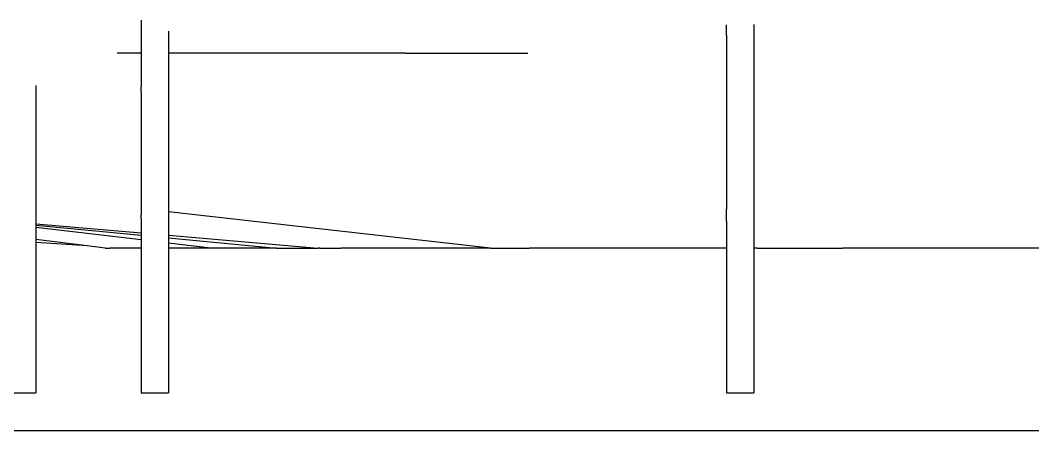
# Model space of a CAD drawing. Extents: x -60 to 60, y -11 to 16.
# Drawn here: x -27.59 to -1.64, y -10.62 to -0.09 of the extents above; entities that cross this region are included whole.
import ezdxf

# ---------------------------------------------------------------- set-up
doc = ezdxf.new("R2010")
doc.units = 0
doc.layers.get('0').update_dxf_attribs({"linetype": 'CONTINUOUS'})

msp = doc.modelspace()

# ---------------------------------------------------------------- linework, layer by layer
for p, q in [((-24.49, -0.089), (-24.49, -0.937)), ((-9.49, -0.481), (-9.49, -0.211)), ((-8.79, -0.194), (-8.79, -0.29)), ((-23.79, -0.368), (-23.79, -0.937)), ((-9.49, -0.481), (-9.49, -0.937)), ((-8.79, -0.29), (-8.79, -0.937)), ((-24.49, -0.937), (-25.105, -0.937)), ((-24.49, -0.937), (-24.49, -1.1)), ((-22.585, -0.937), (-23.79, -0.937)), ((-23.79, -0.937), (-23.79, -1.285)), ((-20.925, -0.937), (-22.585, -0.937)), ((-17.715, -0.937), (-20.925, -0.937)), ((-17.715, -0.937), (-16.645, -0.937)), ((-16.645, -0.937), (-14.585, -0.937)), ((-9.49, -0.937), (-9.49, -1.647)), ((-8.79, -0.937), (-8.79, -1.849)), ((-24.49, -1.1), (-24.49, -1.428)), ((-23.79, -1.285), (-23.79, -1.541)), ((-24.49, -1.428), (-24.49, -1.569)), ((-23.79, -1.541), (-23.79, -1.65)), ((-27.19, -1.759), (-27.19, -1.937)), ((-24.49, -1.569), (-24.49, -1.741)), ((-24.49, -1.741), (-24.49, -1.791)), ((-24.49, -1.937), (-24.49, -1.791)), ((-23.79, -1.65), (-23.79, -1.845)), ((-9.49, -1.647), (-9.49, -1.937)), ((-27.19, -1.937), (-27.19, -2.004)), ((-27.19, -2.004), (-27.19, -2.267)), ((-24.49, -1.937), (-24.49, -2.165)), ((-23.79, -1.845), (-23.79, -1.868)), ((-23.79, -1.868), (-23.79, -1.937)), ((-23.79, -1.937), (-23.79, -2.437)), ((-9.49, -1.937), (-9.49, -2.708)), ((-8.79, -1.849), (-8.79, -1.937)), ((-8.79, -1.937), (-8.79, -1.948)), ((-8.79, -1.948), (-8.79, -2.937)), ((-27.19, -2.267), (-27.19, -2.77)), ((-24.49, -2.165), (-24.49, -2.516)), ((-24.49, -2.516), (-24.49, -2.81)), ((-23.79, -2.437), (-23.79, -2.937)), ((-27.19, -2.77), (-27.19, -2.937)), ((-24.49, -2.81), (-24.49, -2.937)), ((-9.49, -2.708), (-9.49, -2.937)), ((-27.19, -2.937), (-27.19, -3.448)), ((-24.49, -2.937), (-24.49, -3.928)), ((-23.79, -2.937), (-23.79, -3.06)), ((-23.79, -3.06), (-23.79, -3.201)), ((-9.49, -2.937), (-9.49, -3.175)), ((-8.79, -2.937), (-8.79, -3.904)), ((-23.79, -3.201), (-23.79, -3.937)), ((-9.49, -3.175), (-9.49, -3.937)), ((-27.19, -3.448), (-27.19, -3.836)), ((-27.19, -3.836), (-27.19, -3.885)), ((-27.19, -3.885), (-27.19, -3.937)), ((-27.19, -3.937), (-27.19, -4.252)), ((-24.49, -3.928), (-24.49, -3.937)), ((-24.49, -3.937), (-24.49, -3.939)), ((-24.49, -3.939), (-24.49, -3.94)), ((-24.49, -3.94), (-24.49, -4.359)), ((-23.79, -3.937), (-23.79, -4.155)), ((-9.49, -3.937), (-9.49, -4.593)), ((-8.79, -3.904), (-8.79, -3.937)), ((-8.79, -3.937), (-8.79, -3.961)), ((-8.79, -3.961), (-8.79, -4.937)), ((-27.19, -4.252), (-27.19, -4.451)), ((-24.49, -4.359), (-24.49, -4.847)), ((-23.79, -4.155), (-23.79, -4.31)), ((-23.79, -4.31), (-23.79, -4.574)), ((-27.19, -4.451), (-27.19, -4.607)), ((-27.19, -4.607), (-27.19, -4.927)), ((-23.79, -4.574), (-23.79, -4.937)), ((-9.49, -4.593), (-9.49, -4.937)), ((-27.19, -4.927), (-27.19, -4.937)), ((-24.49, -4.847), (-24.49, -4.887)), ((-24.49, -4.887), (-24.49, -4.905)), ((-24.49, -4.905), (-24.49, -4.937)), ((-27.19, -4.937), (-27.19, -5.051)), ((-27.19, -5.051), (-27.19, -5.071)), ((-27.19, -5.071), (-27.19, -5.179)), ((-27.19, -5.179), (-27.19, -5.231)), ((-24.49, -4.937), (-24.49, -5.075)), ((-24.49, -5.075), (-24.49, -5.084)), ((-24.49, -5.176), (-24.49, -5.084)), ((-24.49, -5.176), (-24.49, -5.192)), ((-23.79, -4.937), (-23.79, -5.001)), ((-16.601, -5.816), (-23.79, -5.001)), ((-23.79, -5.001), (-23.79, -5.141)), ((-23.79, -5.141), (-23.79, -5.154)), ((-23.79, -5.154), (-23.79, -5.239)), ((-9.49, -5.242), (-9.49, -4.937)), ((-8.79, -4.937), (-8.79, -5.861)), ((-27.19, -5.231), (-27.19, -5.246)), ((-27.19, -5.246), (-27.19, -5.279)), ((-27.19, -5.279), (-27.19, -5.311)), ((-27.19, -5.311), (-27.19, -5.312)), ((-27.19, -5.312), (-24.49, -5.545)), ((-27.19, -5.312), (-27.19, -5.343)), ((-27.19, -5.343), (-24.49, -5.603)), ((-27.19, -5.343), (-27.19, -5.403)), ((-24.49, -5.724), (-27.19, -5.403)), ((-27.19, -5.403), (-27.19, -5.605)), ((-24.49, -5.192), (-24.49, -5.223)), ((-24.49, -5.223), (-24.49, -5.306)), ((-24.49, -5.306), (-24.49, -5.37)), ((-24.49, -5.37), (-24.49, -5.441)), ((-24.49, -5.441), (-24.49, -5.475)), ((-23.79, -5.239), (-23.79, -5.259)), ((-23.79, -5.259), (-23.79, -5.298)), ((-23.79, -5.298), (-23.79, -5.372)), ((-23.79, -5.372), (-23.79, -5.448)), ((-23.79, -5.448), (-23.79, -5.509)), ((-9.49, -5.242), (-9.49, -5.937)), ((-27.19, -5.605), (-27.19, -5.621)), ((-27.19, -5.621), (-27.19, -5.7)), ((-27.19, -5.7), (-27.19, -5.712)), ((-24.49, -5.475), (-24.49, -5.503)), ((-24.49, -5.503), (-24.49, -5.523)), ((-24.49, -5.523), (-24.49, -5.543)), ((-24.49, -5.543), (-24.49, -5.545)), ((-24.49, -5.545), (-24.49, -5.603)), ((-24.49, -5.603), (-24.49, -5.724)), ((-23.79, -5.509), (-23.79, -5.538)), ((-23.79, -5.538), (-23.79, -5.569)), ((-23.79, -5.569), (-23.79, -5.587)), ((-23.79, -5.587), (-23.79, -5.604)), ((-23.79, -5.604), (-23.79, -5.606)), ((-23.79, -5.606), (-19.955, -5.937)), ((-23.79, -5.606), (-23.79, -5.671)), ((-23.79, -5.671), (-21.025, -5.937)), ((-23.79, -5.671), (-23.79, -5.808)), ((-25.877, -5.879), (-27.19, -5.712)), ((-27.19, -5.712), (-27.19, -5.795)), ((-25.877, -5.879), (-27.19, -5.795)), ((-27.19, -5.795), (-27.19, -9.645)), ((-25.415, -5.937), (-25.877, -5.879)), ((-25.415, -5.937), (-25.295, -5.937)), ((-24.49, -5.937), (-25.295, -5.937)), ((-24.49, -5.724), (-24.49, -5.937)), ((-24.49, -5.937), (-24.49, -9.645)), ((-22.705, -5.937), (-23.79, -5.808)), ((-23.79, -5.808), (-23.79, -5.937)), ((-22.705, -5.937), (-23.79, -5.937)), ((-23.79, -5.937), (-23.79, -9.645)), ((-21.025, -5.937), (-22.705, -5.937)), ((-21.025, -5.937), (-19.955, -5.937)), ((-19.915, -5.937), (-19.955, -5.937)), ((-19.915, -5.937), (-19.375, -5.937)), ((-17.805, -5.937), (-19.375, -5.937)), ((-16.675, -5.937), (-17.805, -5.937)), ((-15.965, -5.937), (-16.675, -5.937)), ((-15.535, -5.937), (-16.601, -5.816)), ((-15.535, -5.937), (-15.965, -5.937)), ((-15.535, -5.937), (-14.535, -5.937)), ((-13.065, -5.937), (-14.535, -5.937)), ((-11.445, -5.937), (-13.065, -5.937)), ((-9.49, -5.937), (-11.445, -5.937)), ((-9.49, -5.937), (-9.49, -9.645)), ((-8.79, -5.861), (-8.79, -5.937)), ((-8.705, -5.937), (-8.79, -5.937)), ((-8.79, -5.937), (-8.79, -9.645)), ((-8.705, -5.937), (-6.515, -5.937)), ((-4.865, -5.937), (-6.515, -5.937)), ((-4.035, -5.937), (-4.865, -5.937)), ((2.988, -5.937), (-4.035, -5.937)), ((-27.89, -9.645), (-27.19, -9.645)), ((-24.49, -9.645), (-23.79, -9.645)), ((-9.49, -9.645), (-8.79, -9.645)), ((2.988, -10.621), (-28.188, -10.621))]:
    msp.add_line(p, q)

doc.saveas('drawing.dxf')
